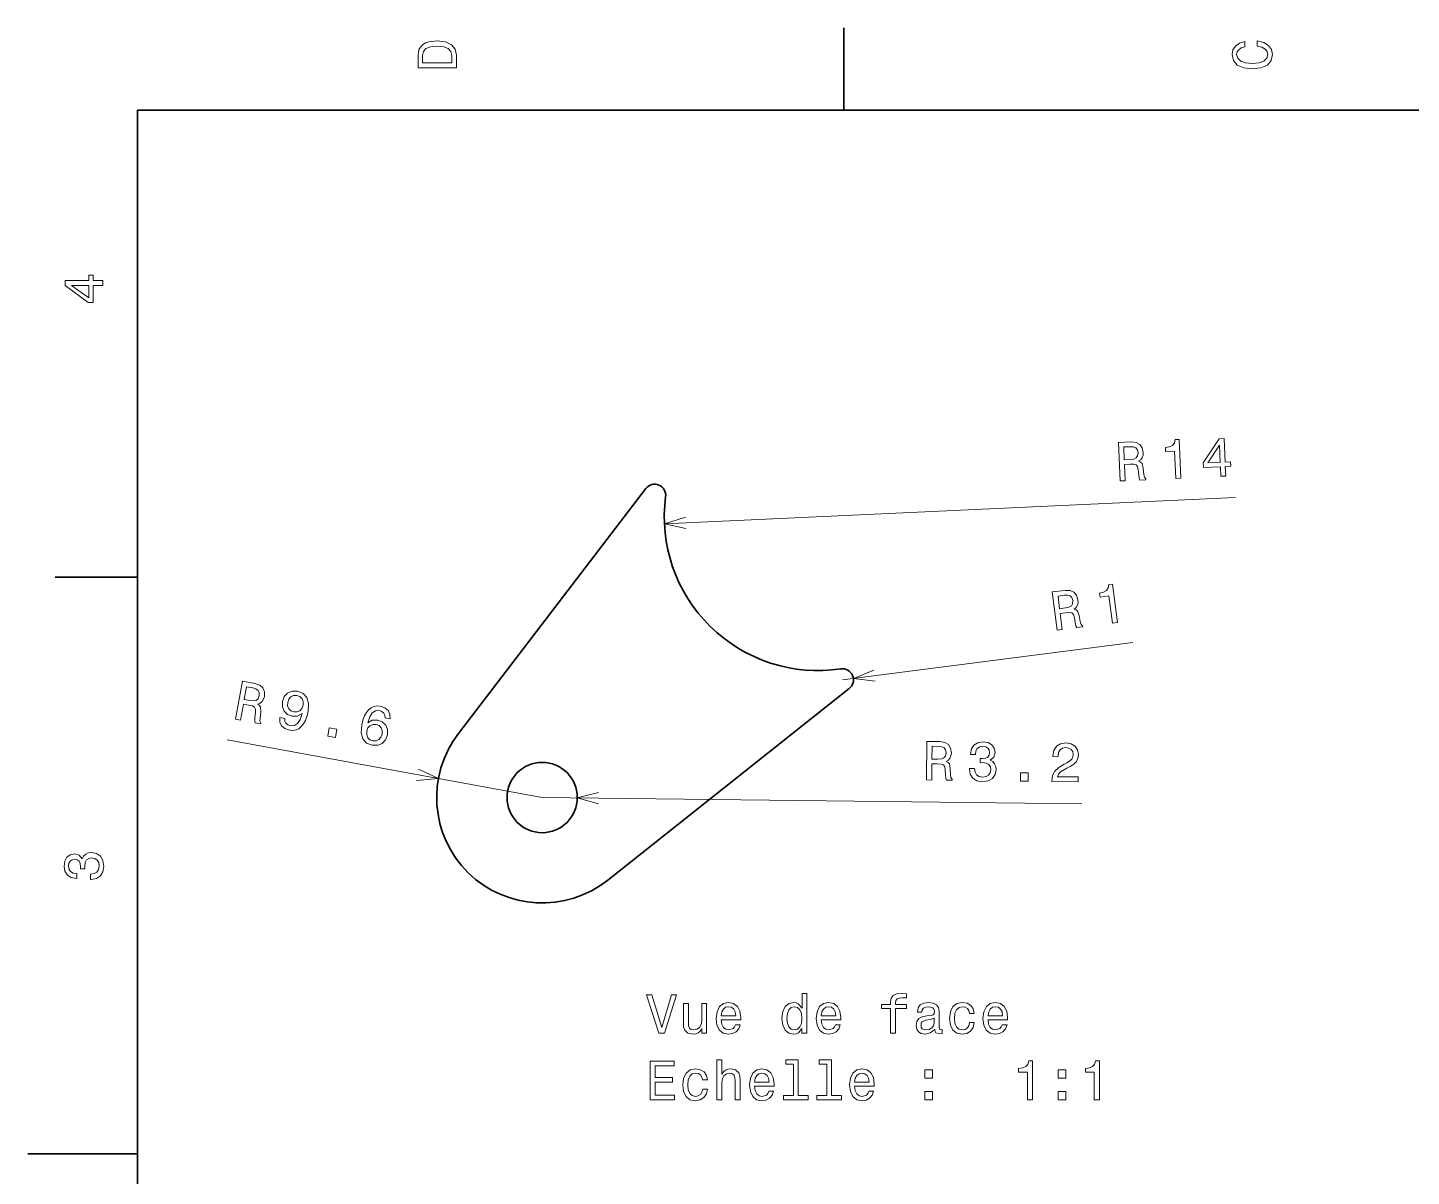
# Model space of a CAD drawing. Extents: x 0 to 297, y 0 to 210.
# Drawn here: x 0 to 126, y 103 to 207.5 of the extents above; entities that cross this region are included whole.
import ezdxf

# ---------------------------------------------------------------- set-up
doc = ezdxf.new("R2010")
doc.units = 0

msp = doc.modelspace()

# ---------------------------------------------------------------- linework, layer by layer
at = {"color": 7, "lineweight": 35, "ltscale": 0.1875}
for p, q in [((74.300003, 200), (74.300003, 207.5)), ((10, 157.5), (2.5, 157.5))]:
    msp.add_line(p, q, dxfattribs=at)
at = {"color": 7, "lineweight": 35}
for p, q in [((287, 200), (10, 200)), ((10, 200), (10, 10)), ((39.214844, 143.266357), (56.285889, 165.554352)), ((52.804688, 129.909882), (74.793701, 147.364532))]:
    msp.add_line(p, q, dxfattribs=at)
at = {"color": 7, "lineweight": 13}
for p, q in [((57.965332, 162.341705), (109.942383, 164.722839)), ((74.171875, 148.147766), (100.595947, 151.526947)), ((46.836182, 137.428955), (18.166748, 142.667419)), ((46.836182, 137.428955), (95.952148, 136.864288))]:
    msp.add_line(p, q, dxfattribs=at)
at = {"color": 7, "lineweight": 35, "ltscale": 0.25}
msp.add_line((10, 105), (0, 105), dxfattribs=at)
at = {"color": 7, "lineweight": 13}
for points in [[(35.533215, 204.994965), (35.533215, 203.829971), (39.033215, 203.829971), (39.033215, 204.994965), (38.922264, 205.544678), (38.584366, 205.953171), (38.034657, 206.205338), (37.283215, 206.296112), (36.516644, 206.215424), (36.21405, 206.114563), (35.971977, 205.973343), (35.644165, 205.56485), (35.563473, 205.297562)], [(35.951801, 204.959656), (36.027451, 205.342941), (36.259438, 205.605194), (36.672985, 205.761536), (37.283215, 205.811966), (37.873272, 205.756485), (38.286816, 205.600143), (38.533936, 205.332855), (38.614628, 204.959656), (38.614628, 204.298996), (35.951801, 204.298996)], [(111.93206, 205.817017), (112.35569, 205.716141), (112.658287, 205.549713), (112.844887, 205.317734), (112.905403, 205.045395), (112.814629, 204.71759), (112.54229, 204.460388), (112.098488, 204.28891), (111.483215, 204.233429), (110.872986, 204.28891), (110.424141, 204.455338), (110.151802, 204.71254), (110.055984, 205.045395), (110.106415, 205.287476), (110.247627, 205.494247), (110.474571, 205.655624), (110.787247, 205.766571), (110.787247, 206.245682), (110.308144, 206.094391), (109.94503, 205.832138), (109.718086, 205.474075), (109.637398, 205.045395), (109.763474, 204.510818), (110.116501, 204.10231), (110.696472, 203.840057), (111.483215, 203.749283), (112.269958, 203.840057), (112.84993, 204.10231), (113.208, 204.510818), (113.329041, 205.045395), (113.233215, 205.51442), (112.965927, 205.892654), (112.527161, 206.159943), (111.93206, 206.301163)], [(6.833213, 184.02739), (6.833213, 184.481277), (5.965778, 184.481277), (5.965778, 184.98056), (5.56232, 184.98056), (5.56232, 184.481277), (3.408862, 184.481277), (3.408862, 184.022339), (5.521974, 182.489197), (5.965778, 182.489197), (5.965778, 184.02739)], [(5.56232, 182.912827), (3.993876, 184.02739), (5.56232, 184.02739)], [(108.611328, 166.66391), (109.064697, 166.684692), (109.025146, 167.551208), (109.523926, 167.574066), (109.505371, 167.977112), (109.006592, 167.954254), (108.908203, 170.105469), (108.449707, 170.084442), (107.014893, 167.903381), (107.035156, 167.460052), (108.571777, 167.530457)], [(99.447266, 166.244141), (99.915771, 166.265594), (99.848145, 167.74173), (100.32666, 167.763641), (100.679932, 167.764679), (100.905029, 167.704315), (101.033447, 167.54361), (101.097412, 167.248657), (101.143311, 166.796417), (101.187256, 166.500549), (101.255859, 166.326996), (101.784668, 166.351227), (101.780273, 166.44696), (101.657959, 166.582703), (101.605713, 166.842834), (101.544678, 167.405457), (101.439941, 167.819702), (101.317871, 167.945374), (101.13208, 168.032776), (101.327881, 168.167969), (101.460938, 168.350739), (101.541504, 168.576569), (101.55957, 168.844971), (101.469482, 169.264923), (101.253418, 169.57309), (100.912109, 169.749298), (100.455811, 169.794006), (99.287109, 169.740479)], [(100.344482, 169.359802), (100.653076, 169.343628), (100.874023, 169.257843), (101.018311, 169.087738), (101.076172, 168.812744), (101.039307, 168.518219), (100.911377, 168.335663), (100.683838, 168.234375), (100.367432, 168.194641), (99.828369, 168.169952), (99.775146, 169.33371)], [(104.511475, 166.476105), (104.969971, 166.497101), (104.808594, 170.018646), (104.466064, 170.00293), (104.389404, 169.691467), (104.217529, 169.476624), (103.946045, 169.343018), (103.564941, 169.285156), (103.581299, 168.92746), (104.397461, 168.964844)], [(107.439941, 167.882477), (108.481445, 169.500275), (108.553223, 167.933472)], [(93.717285, 152.663574), (94.182617, 152.723083), (93.995117, 154.188812), (94.470459, 154.249573), (94.82251, 154.279358), (95.051514, 154.237457), (95.192627, 154.087738), (95.280518, 153.798981), (95.363037, 153.351959), (95.430908, 153.060638), (95.513184, 152.89325), (96.038574, 152.960419), (96.026367, 153.05545), (95.893311, 153.180817), (95.820068, 153.435822), (95.713379, 153.991638), (95.575195, 154.395966), (95.443604, 154.511322), (95.251465, 154.583313), (95.435547, 154.733978), (95.553223, 154.926971), (95.61499, 155.1586), (95.611084, 155.427582), (95.487305, 155.838837), (95.24707, 156.128387), (94.892578, 156.276276), (94.433838, 156.283722), (93.273438, 156.135315)], [(98.746338, 153.306671), (99.201416, 153.364899), (98.754395, 156.861633), (98.414063, 156.818146), (98.363037, 156.501465), (98.209229, 156.273346), (97.949463, 156.118103), (97.574463, 156.029449), (97.619873, 155.674286), (98.430176, 155.777924)], [(94.358154, 155.841888), (94.667236, 155.850891), (94.894531, 155.783356), (95.052002, 155.625519), (95.13208, 155.35614), (95.119141, 155.059601), (95.006592, 154.867249), (94.788086, 154.747772), (94.476074, 154.682465), (93.940674, 154.614014), (93.792969, 155.769592)], [(18.913086, 144.564148), (19.374512, 144.479858), (19.640137, 145.933441), (20.111328, 145.847321), (20.455811, 145.768982), (20.661621, 145.659668), (20.750732, 145.474182), (20.746826, 145.172424), (20.689941, 144.721375), (20.66626, 144.423248), (20.694092, 144.238708), (21.215088, 144.143555), (21.232178, 144.237793), (21.143555, 144.397552), (21.150879, 144.662781), (21.217773, 145.224792), (21.20874, 145.651947), (21.118164, 145.801788), (20.956787, 145.92868), (21.177979, 146.016449), (21.348633, 146.164703), (21.477783, 146.366699), (21.55542, 146.624176), (21.562256, 147.053619), (21.420898, 147.402405), (21.12793, 147.650757), (20.693115, 147.796844), (19.542236, 148.007141)], [(20.487061, 147.398712), (20.784424, 147.31366), (20.980469, 147.18042), (21.08252, 146.9823), (21.077393, 146.701294), (20.975342, 146.422607), (20.80957, 146.273438), (20.564941, 146.22583), (20.248047, 146.258148), (19.717041, 146.355133), (19.926514, 147.50116)], [(22.955078, 144.707397), (22.958008, 144.30188), (23.115967, 143.960266), (23.418945, 143.710114), (23.852783, 143.559082), (24.151611, 143.540314), (24.430908, 143.581573), (24.682373, 143.69458), (24.910645, 143.878418), (25.109375, 144.124084), (25.280273, 144.441498), (25.415527, 144.816681), (25.521729, 145.258636), (25.565186, 145.973572), (25.415527, 146.528961), (25.084717, 146.907257), (24.573975, 147.113403), (24.071289, 147.112946), (23.660645, 146.941895), (23.355469, 146.618286), (23.191895, 146.171417), (23.184326, 145.680634), (23.351318, 145.275879), (23.656738, 144.984222), (24.084717, 144.829102), (24.568359, 144.838165), (24.973145, 145.061554), (24.793213, 144.52536), (24.562744, 144.162445), (24.2771, 143.973694), (23.931152, 143.960022), (23.679443, 144.04187), (23.510742, 144.185486), (23.418457, 144.381775), (23.411621, 144.624023)], [(23.674072, 146.08844), (23.779785, 146.386963), (23.963135, 146.604675), (24.209473, 146.718567), (24.502197, 146.721497), (24.784912, 146.613434), (24.980225, 146.418854), (25.075684, 146.155334), (25.073975, 145.837769), (24.962158, 145.535187), (24.780762, 145.327393), (24.526123, 145.22522), (24.2146, 145.230927), (23.950684, 145.330383), (23.763672, 145.513245), (23.666504, 145.766815)], [(32.990723, 144.591187), (32.969971, 145.010254), (32.805908, 145.347809), (32.503174, 145.597961), (32.078369, 145.742218), (31.779297, 145.760986), (31.509033, 145.712952), (31.257568, 145.599945), (31.029297, 145.416107), (30.830566, 145.170441), (30.660645, 144.858002), (30.519531, 144.47876), (30.419189, 144.040863), (30.369629, 143.321869), (30.519531, 142.766449), (30.855225, 142.387268), (31.371826, 142.185181), (31.869385, 142.186554), (32.279297, 142.352631), (32.584473, 142.676239), (32.753906, 143.127167), (32.755859, 143.613892), (32.59375, 144.017761), (32.283203, 144.310333), (31.861084, 144.469482), (31.371582, 144.45636), (30.967773, 144.237946), (31.141846, 144.77005), (31.372314, 145.132996), (31.657959, 145.321747), (32.009766, 145.339478), (32.250732, 145.254456), (32.420166, 145.115845), (32.512451, 144.919525), (32.53418, 144.674561)], [(27.322754, 143.027557), (28.007568, 142.902466), (28.142578, 143.641663), (27.458008, 143.766754)], [(32.271729, 143.210144), (32.160156, 142.907562), (31.977783, 142.694824), (31.725586, 142.576843), (31.438477, 142.578003), (31.155029, 142.681091), (30.959717, 142.875702), (30.859375, 143.140106), (30.871826, 143.460815), (30.977783, 143.759338), (31.15918, 143.967133), (31.414551, 144.074249), (31.732178, 144.072632), (31.990234, 143.969116), (32.177246, 143.786255), (32.273438, 143.52771)], [(81.825439, 139.026855), (82.294434, 139.021454), (82.311523, 140.499023), (82.790527, 140.49353), (83.143311, 140.474335), (83.364502, 140.401184), (83.483643, 140.233368), (83.530518, 139.935272), (83.550537, 139.48111), (83.577393, 139.183228), (83.635986, 139.006042), (84.165283, 138.999939), (84.166504, 139.095764), (84.052002, 139.238312), (84.014893, 139.501007), (83.986084, 140.066193), (83.905029, 140.485748), (83.790527, 140.618195), (83.610107, 140.716095), (83.813232, 140.839844), (83.956543, 141.01474), (84.049805, 141.235565), (84.083252, 141.502502), (84.017578, 141.92691), (83.819336, 142.246948), (83.48877, 142.442383), (83.035645, 142.513153), (81.865723, 142.526611)], [(85.727539, 140.081451), (85.727051, 140.046173), (85.802246, 139.561127), (86.035156, 139.195313), (86.405518, 138.959045), (86.898682, 138.867615), (87.424316, 138.947327), (87.820068, 139.164703), (88.076416, 139.514801), (88.172363, 139.967621), (88.135498, 140.265625), (88.027344, 140.508942), (87.8479, 140.697632), (87.607422, 140.836548), (87.938232, 141.105103), (88.059326, 141.537476), (87.988037, 141.931671), (87.774658, 142.231689), (87.423828, 142.422363), (86.94043, 142.493469), (86.485596, 142.417999), (86.135254, 142.200104), (85.904297, 141.849731), (85.823242, 141.381592), (85.822754, 141.346313), (86.271484, 141.341156), (86.315674, 141.663422), (86.449463, 141.89389), (86.662842, 142.032654), (86.960938, 142.079651), (87.222656, 142.036316), (87.413086, 141.928192), (87.5271, 141.755402), (87.569824, 141.522919), (87.521729, 141.276337), (87.398682, 141.111298), (87.185791, 141.012878), (86.897949, 140.985931), (86.701416, 140.993256), (86.696777, 140.594849), (86.943848, 140.602112), (87.26123, 140.55307), (87.496826, 140.429291), (87.635742, 140.231018), (87.683105, 139.973236), (87.624268, 139.681396), (87.475586, 139.466217), (87.241943, 139.332733), (86.933838, 139.290894), (86.616699, 139.344971), (86.386475, 139.498932), (86.243164, 139.742676), (86.191406, 140.076141)], [(93.226807, 138.895721), (95.632324, 138.868073), (95.637451, 139.301788), (93.736084, 139.323639), (93.844727, 139.559418), (94.028564, 139.754028), (94.592529, 140.105621), (94.891846, 140.25351), (95.227051, 140.466522), (95.467041, 140.715942), (95.606689, 141.011902), (95.660889, 141.349182), (95.580078, 141.773773), (95.346924, 142.109344), (94.986084, 142.325317), (94.518066, 142.406342), (94.032959, 142.326172), (93.662109, 142.093414), (93.420654, 141.717896), (93.334229, 141.219604), (93.333496, 141.148987), (93.79248, 141.143707), (93.792969, 141.184052), (93.842285, 141.526459), (93.981201, 141.777039), (94.199951, 141.935913), (94.488037, 141.988068), (94.780029, 141.934296), (94.995361, 141.805725), (95.134277, 141.607422), (95.181885, 141.359741), (95.143799, 141.128174), (95.045898, 140.932617), (94.882568, 140.763), (94.658936, 140.614258), (94.359375, 140.456299), (93.861572, 140.149323), (93.509766, 139.820496), (93.298584, 139.419464), (93.227051, 138.910858)], [(82.899658, 142.086029), (83.206787, 142.052246), (83.422607, 141.953918), (83.556641, 141.775848), (83.598877, 141.497986), (83.545166, 141.206085), (83.406982, 141.031128), (83.174072, 140.943024), (82.855957, 140.921478), (82.316406, 140.927673), (82.329834, 142.09259)], [(90.373535, 138.928528), (91.06958, 138.920532), (91.078125, 139.671936), (90.382324, 139.679932)], [(5.73379, 129.979111), (5.769093, 129.979111), (6.253242, 130.059799), (6.616354, 130.296829), (6.848343, 130.670029), (6.934078, 131.164276), (6.848343, 131.688766), (6.626441, 132.082138), (6.273415, 132.334305), (5.819525, 132.425079), (5.521974, 132.384735), (5.279899, 132.273788), (5.0933, 132.092224), (4.957133, 131.850143), (4.684798, 132.177963), (4.251081, 132.293961), (3.857709, 132.218307), (3.560158, 132.00145), (3.373559, 131.648422), (3.307997, 131.164276), (3.388689, 130.710388), (3.610591, 130.362396), (3.963617, 130.135452), (4.432637, 130.059799), (4.46794, 130.059799), (4.46794, 130.508652), (4.145173, 130.548996), (3.913184, 130.680115), (3.771974, 130.891937), (3.721542, 131.189484), (3.761888, 131.451736), (3.867795, 131.643372), (4.039265, 131.759369), (4.271254, 131.804764), (4.518372, 131.759369), (4.684798, 131.638336), (4.785663, 131.426514), (4.815922, 131.139053), (4.810879, 130.942368), (5.209294, 130.942368), (5.199208, 131.189484), (5.244596, 131.507217), (5.365634, 131.744247), (5.56232, 131.885452), (5.819525, 131.935883), (6.112032, 131.880417), (6.328891, 131.734161), (6.465058, 131.502167), (6.510447, 131.194534), (6.460014, 130.876801), (6.308718, 130.644821), (6.066643, 130.498566), (5.73379, 130.443085)], [(58.599636, 119.477356), (57.722115, 116.496811), (56.819374, 119.477356), (56.340267, 119.477356), (57.469952, 115.972313), (57.974274, 115.972313), (59.078743, 119.477356)], [(61.802086, 118.680527), (61.35828, 118.680527), (61.35828, 117.117126), (61.307846, 116.754013), (61.161594, 116.491768), (60.93465, 116.330383), (60.6371, 116.279953), (60.400066, 116.320297), (60.248772, 116.44133), (60.163036, 116.648102), (60.142864, 116.940613), (60.142864, 118.680527), (59.699059, 118.680527), (59.699059, 116.900269), (59.714188, 116.542198), (59.810009, 116.244644), (60.102516, 115.972313), (60.571537, 115.876495), (60.8237, 115.911797), (61.040558, 116.002571), (61.227158, 116.158913), (61.378452, 116.385857), (61.378452, 115.972313), (61.802086, 115.972313)], [(63.138538, 117.197815), (64.913757, 117.197815), (64.9188, 117.404587), (64.838104, 117.984558), (64.616203, 118.418282), (64.263184, 118.680527), (63.794159, 118.776344), (63.335224, 118.675484), (62.982201, 118.393059), (62.755253, 117.934128), (62.674564, 117.328941), (62.75021, 116.708626), (62.977158, 116.25473), (63.325138, 115.972313), (63.77903, 115.876495), (64.172401, 115.942055), (64.495171, 116.113525), (64.732201, 116.385857), (64.86837, 116.74897), (64.429604, 116.74897), (64.338829, 116.547241), (64.207703, 116.395943), (63.834503, 116.27491), (63.547043, 116.330383), (63.330181, 116.506897), (63.188972, 116.794357), (63.138538, 117.182686)], [(70.486526, 116.3909), (70.486526, 115.972313), (70.930328, 115.972313), (70.930328, 119.593353), (70.491562, 119.593353), (70.491562, 118.266983), (70.153671, 118.650269), (69.946899, 118.741043), (69.709869, 118.776344), (69.281189, 118.675484), (68.948341, 118.393059), (68.731476, 117.939171), (68.65583, 117.328941), (68.731476, 116.718712), (68.948341, 116.259773), (69.281189, 115.972313), (69.709869, 115.876495), (69.946899, 115.911797), (70.158714, 116.002571)], [(72.246613, 117.197815), (74.021828, 117.197815), (74.026871, 117.404587), (73.946175, 117.984558), (73.724274, 118.418282), (73.371246, 118.680527), (72.902229, 118.776344), (72.443298, 118.675484), (72.090271, 118.393059), (71.863327, 117.934128), (71.782631, 117.328941), (71.858284, 116.708626), (72.085228, 116.25473), (72.433212, 115.972313), (72.8871, 115.876495), (73.280472, 115.942055), (73.603241, 116.113525), (73.840271, 116.385857), (73.97644, 116.74897), (73.537674, 116.74897), (73.446899, 116.547241), (73.315773, 116.395943), (72.942574, 116.27491), (72.655113, 116.330383), (72.438248, 116.506897), (72.297043, 116.794357), (72.246613, 117.182686)], [(78.545601, 118.21151), (78.545601, 115.972313), (78.98941, 115.972313), (78.98941, 118.21151), (79.998047, 118.21151), (79.998047, 118.589745), (78.98941, 118.589745), (78.98941, 118.756172), (79.024704, 118.957901), (79.140701, 119.09407), (79.337387, 119.174759), (79.619812, 119.205025), (79.998047, 119.184853), (79.998047, 119.56813), (79.518944, 119.593353), (79.085228, 119.547958), (78.782631, 119.411797), (78.601074, 119.174759), (78.545601, 118.836868), (78.545601, 118.589745), (77.733643, 118.589745), (77.733643, 118.21151)], [(82.575142, 116.32534), (82.575142, 116.310211), (82.600357, 116.138741), (82.676003, 116.0177), (82.993729, 115.921883), (83.240845, 115.962227), (83.240845, 116.305168), (83.134933, 116.290039), (82.993729, 116.355598), (82.968513, 116.557327), (82.968513, 117.959343), (82.90799, 118.317413), (82.731476, 118.569572), (82.423843, 118.720871), (81.990128, 118.776344), (81.566498, 118.715828), (81.253815, 118.544357), (81.057129, 118.277069), (80.991562, 117.924042), (80.991562, 117.893784), (81.389984, 117.893784), (81.425285, 118.105598), (81.536232, 118.256897), (81.717789, 118.347672), (81.974998, 118.382973), (82.222115, 118.357758), (82.398628, 118.282112), (82.504532, 118.150986), (82.539841, 117.969429), (82.519669, 117.757614), (82.438972, 117.651711), (82.237244, 117.601273), (81.859001, 117.560928), (81.425285, 117.470154), (81.117645, 117.308769), (80.936089, 117.05661), (80.880615, 116.683411), (80.931046, 116.350555), (81.087387, 116.103439), (81.339546, 115.947098), (81.687531, 115.891624), (82.156555, 115.997528)], [(85.727158, 117.782829), (86.165916, 117.782829), (86.075134, 118.186287), (85.858276, 118.504013), (85.520386, 118.700699), (85.081619, 118.776344), (84.597473, 118.675484), (84.229317, 118.393059), (83.99733, 117.934128), (83.916641, 117.318855), (83.992287, 116.708626), (84.219231, 116.25473), (84.577301, 115.972313), (85.066498, 115.876495), (85.500214, 115.952141), (85.838104, 116.163956), (86.070099, 116.496811), (86.170959, 116.940613), (85.74733, 116.940613), (85.671677, 116.658195), (85.530472, 116.446373), (85.328743, 116.315254), (85.081619, 116.27491), (84.773987, 116.340469), (84.552086, 116.542198), (84.415916, 116.87001), (84.370529, 117.333984), (84.415916, 117.787872), (84.557129, 118.115685), (84.784073, 118.317413), (85.081619, 118.388016), (85.343872, 118.342628), (85.540558, 118.226639), (85.671677, 118.034996)], [(87.426727, 117.197815), (89.201935, 117.197815), (89.206985, 117.404587), (89.126289, 117.984558), (88.904388, 118.418282), (88.551361, 118.680527), (88.082344, 118.776344), (87.623413, 118.675484), (87.270386, 118.393059), (87.043442, 117.934128), (86.962746, 117.328941), (87.038391, 116.708626), (87.265335, 116.25473), (87.613327, 115.972313), (88.067215, 115.876495), (88.460587, 115.942055), (88.783356, 116.113525), (89.020386, 116.385857), (89.156555, 116.74897), (88.717789, 116.74897), (88.627014, 116.547241), (88.495888, 116.395943), (88.122688, 116.27491), (87.83522, 116.330383), (87.618362, 116.506897), (87.477158, 116.794357), (87.426727, 117.182686)], [(63.138538, 117.571014), (63.194016, 117.918999), (63.330181, 118.176201), (63.536957, 118.332542), (63.809288, 118.388016), (64.076584, 118.332542), (64.283356, 118.176201), (64.409431, 117.918999), (64.454819, 117.571014)], [(69.785515, 118.37793), (70.078018, 118.307327), (70.299927, 118.110641), (70.431046, 117.782829), (70.481476, 117.328941), (70.431046, 116.87001), (70.299927, 116.542198), (70.078018, 116.340469), (69.785515, 116.27491), (69.508133, 116.340469), (69.296318, 116.542198), (69.155113, 116.875053), (69.109718, 117.328941), (69.155113, 117.777786), (69.296318, 118.105598), (69.508133, 118.307327)], [(72.246613, 117.571014), (72.302086, 117.918999), (72.438248, 118.176201), (72.64502, 118.332542), (72.917358, 118.388016), (73.184647, 118.332542), (73.391418, 118.176201), (73.517502, 117.918999), (73.562889, 117.571014)], [(82.524704, 116.920441), (82.464188, 116.658195), (82.302803, 116.456459), (82.06073, 116.32534), (81.763184, 116.279953), (81.571533, 116.305168), (81.435371, 116.385857), (81.34964, 116.527069), (81.324417, 116.723755), (81.344589, 116.900269), (81.425285, 117.026344), (81.748047, 117.167557), (82.156555, 117.228073), (82.524704, 117.349113)], [(87.426727, 117.571014), (87.482201, 117.918999), (87.618362, 118.176201), (87.825134, 118.332542), (88.097473, 118.388016), (88.364761, 118.332542), (88.571533, 118.176201), (88.697617, 117.918999), (88.743004, 117.571014)], [(56.663036, 109.925484), (58.882057, 109.925484), (58.882057, 110.349113), (57.127014, 110.349113), (57.127014, 111.534271), (58.690414, 111.534271), (58.690414, 111.952858), (57.127014, 111.952858), (57.127014, 113.001854), (58.841709, 113.001854), (58.841709, 113.425484), (56.663036, 113.425484)], [(62.75021, 109.925484), (63.194016, 109.925484), (63.194016, 111.488884), (63.239403, 111.846954), (63.385658, 112.1092), (63.612602, 112.270584), (63.915195, 112.3311), (64.157272, 112.28067), (64.308571, 112.144501), (64.384216, 111.917557), (64.409431, 111.614967), (64.409431, 109.925484), (64.853241, 109.925484), (64.853241, 111.705742), (64.833061, 112.063812), (64.742287, 112.361366), (64.444733, 112.633698), (63.980759, 112.729515), (63.7286, 112.694214), (63.511738, 112.598396), (63.330181, 112.447098), (63.194016, 112.240326), (63.194016, 113.546524), (62.75021, 113.546524)], [(69.704819, 113.173325), (69.704819, 110.298683), (68.792, 110.298683), (68.792, 109.925484), (71.056404, 109.925484), (71.056404, 110.298683), (70.148628, 110.298683), (70.148628, 113.546524), (69.008858, 113.546524), (69.008858, 113.173325)], [(72.740845, 113.173325), (72.740845, 110.298683), (71.828018, 110.298683), (71.828018, 109.925484), (74.09243, 109.925484), (74.09243, 110.298683), (73.184647, 110.298683), (73.184647, 113.546524), (72.044876, 113.546524), (72.044876, 113.173325)], [(91.027588, 109.925484), (91.486519, 109.925484), (91.486519, 113.450699), (91.143585, 113.450699), (91.052803, 113.143066), (90.871246, 112.936295), (90.593872, 112.815254), (90.210587, 112.77491), (90.210587, 112.41684), (91.027588, 112.41684)], [(97.099632, 109.925484), (97.558563, 109.925484), (97.558563, 113.450699), (97.215622, 113.450699), (97.124847, 113.143066), (96.943291, 112.936295), (96.665909, 112.815254), (96.282623, 112.77491), (96.282623, 112.41684), (97.099632, 112.41684)], [(61.438972, 111.736), (61.877731, 111.736), (61.786957, 112.139458), (61.570095, 112.457184), (61.232201, 112.65387), (60.793438, 112.729515), (60.309288, 112.628654), (59.941132, 112.34623), (59.709145, 111.887299), (59.628452, 111.272026), (59.704102, 110.661797), (59.931046, 110.207901), (60.289116, 109.925484), (60.778309, 109.829666), (61.212029, 109.905312), (61.549923, 110.117126), (61.78191, 110.449982), (61.882774, 110.893784), (61.459145, 110.893784), (61.383495, 110.611366), (61.242287, 110.399544), (61.040558, 110.268425), (60.793438, 110.228081), (60.485802, 110.29364), (60.263901, 110.495369), (60.127731, 110.823181), (60.082344, 111.287155), (60.127731, 111.741043), (60.268944, 112.068855), (60.495888, 112.270584), (60.793438, 112.341187), (61.055687, 112.295799), (61.252373, 112.17981), (61.383495, 111.988167)], [(66.174561, 111.150986), (67.949783, 111.150986), (67.954819, 111.357758), (67.87413, 111.937729), (67.652229, 112.371452), (67.299202, 112.633698), (66.830185, 112.729515), (66.371246, 112.628654), (66.018219, 112.34623), (65.791275, 111.887299), (65.710587, 111.282112), (65.786232, 110.661797), (66.013184, 110.207901), (66.36116, 109.925484), (66.815056, 109.829666), (67.208427, 109.895226), (67.531189, 110.066696), (67.768219, 110.339027), (67.904388, 110.702141), (67.46563, 110.702141), (67.374847, 110.500412), (67.243729, 110.349113), (66.870529, 110.228081), (66.583061, 110.283554), (66.366203, 110.460068), (66.224998, 110.747528), (66.174561, 111.135857)], [(66.174561, 111.524185), (66.230042, 111.872169), (66.366203, 112.129372), (66.572975, 112.285713), (66.845314, 112.341187), (67.112602, 112.285713), (67.319374, 112.129372), (67.445457, 111.872169), (67.490845, 111.524185)], [(75.282631, 111.150986), (77.057846, 111.150986), (77.062889, 111.357758), (76.982201, 111.937729), (76.7603, 112.371452), (76.407272, 112.633698), (75.938248, 112.729515), (75.479317, 112.628654), (75.126297, 112.34623), (74.899345, 111.887299), (74.818657, 111.282112), (74.894302, 110.661797), (75.121246, 110.207901), (75.469231, 109.925484), (75.923126, 109.829666), (76.316498, 109.895226), (76.639259, 110.066696), (76.876297, 110.339027), (77.012459, 110.702141), (76.5737, 110.702141), (76.482918, 110.500412), (76.351799, 110.349113), (75.9786, 110.228081), (75.691132, 110.283554), (75.474274, 110.460068), (75.333069, 110.747528), (75.282631, 111.135857)], [(75.282631, 111.524185), (75.338104, 111.872169), (75.474274, 112.129372), (75.681046, 112.285713), (75.953384, 112.341187), (76.220673, 112.285713), (76.427444, 112.129372), (76.553528, 111.872169), (76.598915, 111.524185)], [(81.662315, 111.882256), (82.358276, 111.882256), (82.358276, 112.633698), (81.662315, 112.633698)], [(93.806404, 111.882256), (94.502365, 111.882256), (94.502365, 112.633698), (93.806404, 112.633698)], [(81.662315, 109.925484), (82.358276, 109.925484), (82.358276, 110.676926), (81.662315, 110.676926)], [(93.806404, 109.925484), (94.502365, 109.925484), (94.502365, 110.676926), (93.806404, 110.676926)]]:
    msp.add_lwpolyline(points, close=True, dxfattribs=at)
for points in [[(59.871582, 162.947205), (57.965332, 162.341705), (59.918945, 161.913025)], [(77.014404, 149.033142), (75.163818, 148.274628), (77.145752, 148.006226)], [(35.39917, 138.992523), (37.392578, 139.15448), (35.585205, 140.010925)], [(51.973633, 137.887543), (50.035889, 137.392151), (51.96167, 136.852356)]]:
    msp.add_lwpolyline(points, dxfattribs=at)
at = {"color": 7, "lineweight": 35}
msp.add_circle((46.836182, 137.428955), 3.2, dxfattribs=at)
for centre, radius, start, end in [((57.079834, 164.946289), 1, 352.476871, 142.550433), ((71.950684, 162.982391), 14, 172.476866, 278.515891), ((74.171875, 148.147766), 1, 308.442327, 98.515896), ((46.836182, 137.428955), 9.6, 142.550433, 308.442327)]:
    msp.add_arc(centre, radius, start, end, dxfattribs=at)

doc.saveas('drawing.dxf')
